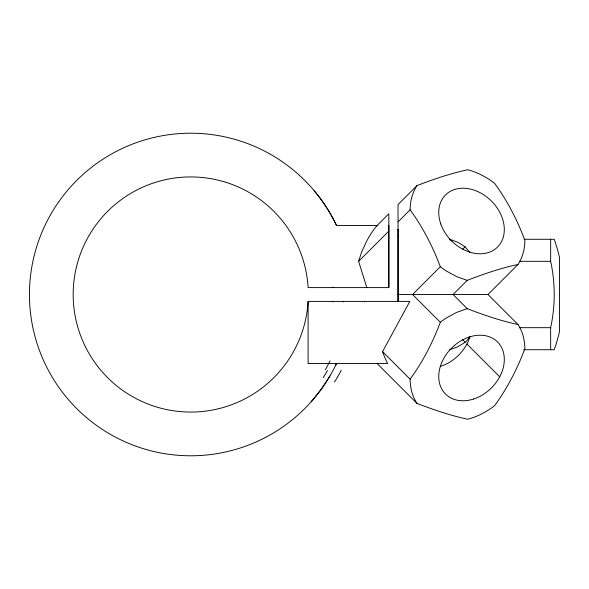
<?xml version="1.0" encoding="UTF-8"?>
<svg xmlns="http://www.w3.org/2000/svg" width="589" height="589" viewBox="0 0 589 589"><rect width="100%" height="100%" fill="white"/><g stroke="black" fill="none" stroke-linecap="round" stroke-linejoin="round"><path stroke-width="0.88" d="M308.106 301.406L308.106 363.523L387.606 363.523A97.907 86.09 -90 0 1 382.57 351.67L409.811 301.406L308.106 301.406A117.572 117.572 0 0 1 129.97 395.145A117.572 117.572 0 0 1 129.97 193.855A117.572 117.572 0 0 1 308.106 287.601L388.836 287.601L388.836 225.477L388.136 225.477M398.039 229.423L398.039 301.406L398.039 204.56L416.953 185.638A156.181 37.387 -27.9 0 1 467.754 169.75A64.422 49.314 45 0 1 494.65 183.378A156.181 93.29 72.6 0 1 522.215 233.524L524.851 240.297A64.422 49.307 45 0 1 518.003 264.468L487.979 294.5L398.039 294.5M366.829 287.601L358.613 261.317L361.683 251.908L366.903 240.658A105.254 105.254 0 0 1 376.415 226.183L388.836 213.763L388.836 287.601M332.733 301.877L332.873 301.406M335.553 365.497L336.503 363.523A161.283 161.283 0 0 1 90.448 420.818A161.283 161.283 0 0 1 90.448 168.182A161.283 161.283 0 0 1 336.503 225.477L377.814 225.477M329.906 376.01L321.646 388.711L312.015 400.822M469.801 336.606L469.043 337.791M311.809 401.057L311.132 401.823M358.613 261.317L388.836 231.094M398.039 221.891L410.113 209.809A64.422 49.307 45 0 1 416.96 185.638M410.113 209.809A156.181 93.29 72.6 0 1 440.314 266.736L412.55 294.5L440.314 322.271A156.181 93.29 -72.6 0 1 410.113 379.191A64.422 49.314 -45 0 0 416.953 403.362A156.181 37.387 27.9 0 0 467.754 419.25A64.422 49.314 -45 0 0 494.65 405.622A156.181 93.29 -72.6 0 0 522.215 355.476L524.851 348.703A64.422 49.314 -45 0 0 518.003 324.532L487.979 294.5M462.682 249.221L465.052 246.843L469.735 252.283M518.003 264.468L513.365 265.506A156.181 37.387 -27.9 0 0 467.21 280.357L453.066 294.5L467.21 308.643A156.181 37.387 27.9 0 0 513.365 323.494L518.003 324.532M376.408 226.183L377.74 225.477M467.21 308.643L456.777 312.339L446.646 317.788A64.422 49.314 -45 0 0 440.314 322.271M449.716 239.281L458.198 242.403L465.052 246.843M524.085 239.281L554.22 239.281A165.656 165.656 0 0 1 559.55 257.688L559.55 331.312A165.656 165.656 0 0 1 554.22 349.719L523.709 349.719M519.307 261.317L550.649 261.317A156.181 156.181 0 0 1 550.649 327.683L550.649 349.719M519.307 327.683L550.649 327.683M449.716 349.719L457.116 347.112L463.823 343.144L465.06 342.157L462.682 339.779M467.21 280.357L456.777 276.661L446.646 271.212A64.422 49.307 45 0 1 440.314 266.729M466.922 344.02L499.708 376.805M382.592 351.662L410.113 379.191M377.115 363.523L416.953 403.362M343.181 301.406L343.49 301.951M332.873 287.601L332.733 287.123M550.649 239.281L550.649 261.317M314.143 190.726A160.782 139.24 90 0 1 336.54 225.454M397.914 229.555A73.25 73.25 0 0 1 398.392 230.034M469.072 337.806A35.068 28.095 34.5 0 1 465.155 342.246M449.569 239.281A36.812 28.176 45 0 1 451.38 240.997M470.015 336.555A36.812 28.176 -45 0 1 440.616 366.314M398.039 235.519A52.936 12.671 -27.9 0 1 398.576 235.497M364.569 301.399A83.483 64.135 -44.8 0 1 364.444 301.973M341.23 370.253A87.297 51.501 -70.5 0 1 334.442 382.121M330.017 360.858A87.297 37.608 -67.4 0 1 325.356 369.863M327.462 370.562A65.32 17.456 -63.4 0 1 323.184 377.667M473.563 399.047A36.812 28.176 -45 0 0 498.846 343.372A36.812 28.176 -45 0 0 442.177 361.565A36.812 28.176 -45 0 0 473.563 399.047M440.778 223.938A36.812 28.176 45 0 0 496.741 247.814A36.812 28.176 45 0 0 477.075 191.263A36.812 28.176 45 0 0 440.778 223.938"/></g></svg>
